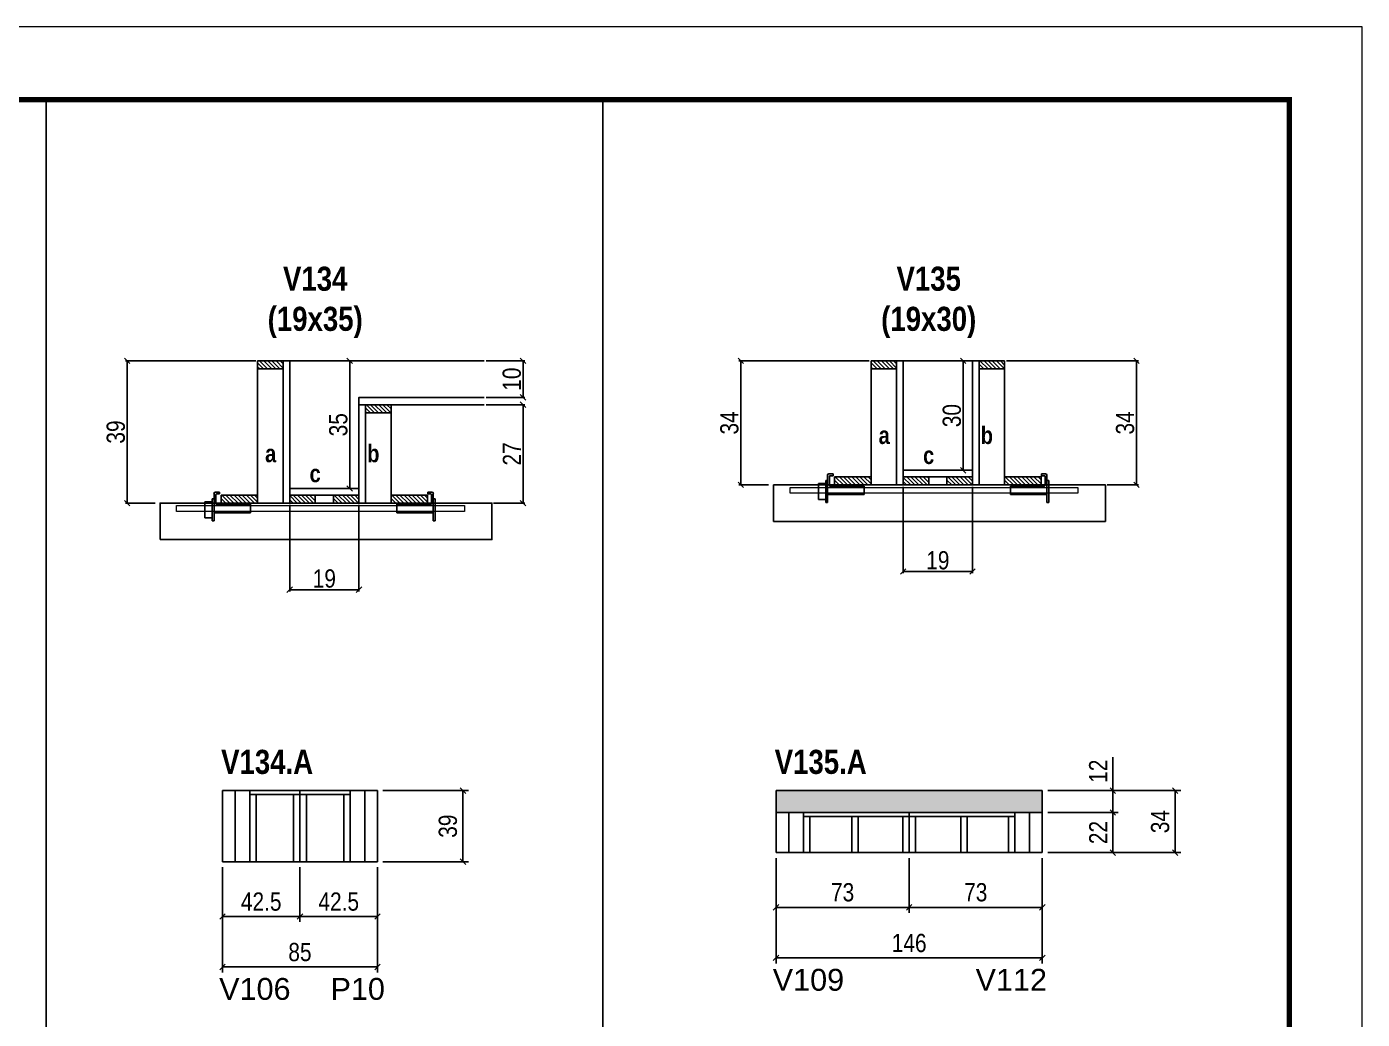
# Model space of a CAD drawing. Extents: x 3309 to 9590, y -2522 to 14608.
# Drawn here: x 7246 to 7978, y 11766 to 12311 of the extents above; entities that cross this region are included whole.
import ezdxf

# ---------------------------------------------------------------- set-up
doc = ezdxf.new("R2010")
doc.units = 0
doc.linetypes.add('DASHED', pattern=[0.75, 0.5, -0.25])
for name, color, linetype in [('5', 5, 'Continuous'), ('barrote', 251, 'Continuous'), ('COTA', 241, 'Continuous'), ('detalhes', 4, 'Continuous'), ('NOMENCLATURA', 7, 'Continuous'), ('Painéis', 200, 'Continuous'), ('presilha', 1, 'Continuous'), ('SARR_2.2x10', 60, 'Continuous'), ('SARR_2.2x7', 40, 'Continuous'), ('SARR_3.5x7', 81, 'Continuous')]:
    doc.layers.add(name, color=color, linetype=linetype)
for name, color, linetype, lineweight in [('CONCRETO', 251, 'Continuous', 25), ('Folhas', 255, 'Continuous', 9), ('SARRAFO DE PRESSAO', 251, 'DASHED', 9), ('SCO-___-LAJ', 2, 'Continuous', 0)]:
    doc.layers.add(name, color=color, linetype=linetype, lineweight=lineweight)
doc.styles.add('COTA TECNICA', font='techl___.ttf', dxfattribs={"height": 10})
doc.styles.add('COTA TECNICA 2X', font='techl___.ttf', dxfattribs={"height": 10})
doc.styles.get("Standard").update_dxf_attribs({"font": 'arial.ttf'})
doc.styles.add('TECNICA', font='techb___.ttf', dxfattribs={"height": 10})
doc.dimstyles.new('PAINEL', dxfattribs={"dimtxt": 10, "dimasz": 3, "dimexe": 3, "dimexo": 3, "dimgap": 3, "dimtad": 1, "dimdec": 1, "dimzin": 12, "dimdsep": 46, "dimtxsty": 'COTA TECNICA', "dimblk1": 'OBLIQUE', "dimblk2": 'OBLIQUE', "dimsah": 1, "dimcen": 0.9, "dimclrd": 4, "dimclre": 4, "dimclrt": 240, "dimadec": 1, "dimazin": 3, "dimtfac": 1, "dimtdec": 1, "dimtmove": 0, "dimatfit": 3, "dimfxl": 1, "dimtolj": 1, "dimtzin": 12, "dimarcsym": 0})
doc.dimstyles.new('SECAO', dxfattribs={"dimscale": 0.333333, "dimtxt": 5, "dimasz": 9, "dimexe": 3, "dimexo": 3, "dimgap": 3, "dimtad": 1, "dimdec": 1, "dimlfac": 0.5, "dimzin": 12, "dimdsep": 46, "dimtxsty": 'COTA TECNICA 2X', "dimblk1": 'OBLIQUE', "dimblk2": 'OBLIQUE', "dimsah": 1, "dimcen": 0.9, "dimclrd": 4, "dimclre": 4, "dimclrt": 240, "dimadec": 1, "dimazin": 3, "dimtfac": 1, "dimtdec": 1, "dimtmove": 0, "dimatfit": 3, "dimfxl": 1, "dimtolj": 1, "dimtzin": 12, "dimarcsym": 0})
pattern_1 = [(135, (40625.3456, -111462.7385), (-1.122532015, -1.122532015), [])]
pattern_2 = [(135, (40961.7117, -111452.7385), (-1.122532015, -1.122532015), [])]

# ---------------------------------------------------------------- blocks, each defined once
blk = doc.blocks.new('9999999999')
at = {"layer": 'Folhas'}
blk.add_lwpolyline([(98138.98, 34190.21), (99623.98, 34190.21), (99623.98, 35240.21), (98138.98, 35240.21)], close=True, dxfattribs=at)
at = {"layer": 'Folhas', "color": 30, "const_width": 3}
blk.add_lwpolyline([(98213.98, 34230.21), (99583.98, 34230.21), (99583.98, 35200.21), (98213.98, 35200.21)], close=True, dxfattribs=at)
blk = doc.blocks.new('_Oblique')
at = {"color": 0, "linetype": 'ByBlock', "lineweight": -2}
blk.add_line((-0.5, -0.5), (0.5, 0.5), dxfattribs=at)
blk = doc.blocks.new('*D346')
at = {"layer": 'COTA', "color": 4, "lineweight": -2, "transparency": 16777216}
for p, q in [((7389.81, 12048.43), (7389.81, 12000.96)), ((7427.81, 12048.43), (7427.81, 12000.96)), ((7427.81, 12001.96), (7389.81, 12001.96))]:
    blk.add_line(p, q, dxfattribs=at)
at = {"layer": 'Defpoints', "color": 0, "transparency": 16777216}
for p in [(7389.81, 12049.43), (7427.81, 12049.43), (7389.81, 12001.96)]:
    blk.add_point(p, dxfattribs=at)
at = {"layer": 'COTA', "color": 4, "lineweight": -2, "transparency": 16777216, "xscale": 3, "yscale": 3, "zscale": 3, "rotation": 180}
blk.add_blockref('_Oblique', (7389.81, 12001.96), dxfattribs=at)
at = {"layer": 'COTA', "color": 4, "lineweight": -2, "transparency": 16777216, "xscale": 3, "yscale": 3, "zscale": 3}
blk.add_blockref('_Oblique', (7427.81, 12001.96), dxfattribs=at)
at = {"layer": 'COTA', "color": 240, "transparency": 16777216, "insert": (7408.81, 12008.05), "char_height": 10, "attachment_point": 5, "style": 'COTA TECNICA 2X'}
blk.add_mtext('\\A1;19', dxfattribs=at)
blk = doc.blocks.new('PRESILHA METÁLICA 1')
at = {"layer": 'presilha'}
for p, q in [((0, 13), (6, 13)), ((0, 13), (0, 0)), ((6, 15.5), (7.5, 15.5)), ((6, -2.5), (6, 15.5)), ((6, 13), (6, 0)), ((7.5, 10.6), (7.5, 19.9)), ((7.5, 15.5), (7.5, -2.5)), ((12, 21), (8.6, 21)), ((9, 11.6), (9, 18.9)), ((12, 19.5), (9.6, 19.5)), ((37.5, 11), (9.6, 11)), ((12, 21), (12, 19.5)), ((37.5, 11), (37.5, 4.1)), ((6, 0), (0, 0)), ((37.5, 4.1), (7.5, 4.1)), ((7.5, -2.5), (6, -2.5))]:
    blk.add_line(p, q, dxfattribs=at)
for centre, radius, start, end in [((8.6, 19.9), 1.14, 90, 180), ((9.6, 18.9), 0.57, 90, 180), ((9.6, 11.6), 0.57, 180, 270)]:
    blk.add_arc(centre, radius, start, end, dxfattribs=at)
blk = doc.blocks.new('PRESILHA METÁLICA 2')
at = {"layer": 'presilha'}
for p, q in [((-5.2, 23.5), (-5.2, 22)), ((-5.2, 23.5), (-1.9, 23.5)), ((-5.2, 22), (-2.8, 22)), ((-0.8, 14.6), (-0.8, 22.4)), ((-30.8, 13.5), (-30.8, 6.6)), ((-30.8, 13.5), (-2.8, 13.5)), ((-2.2, 14.1), (-2.2, 21.4)), ((0.8, 18), (-0.8, 18)), ((-0.8, 18), (-0.8, 0)), ((0.8, 0), (0.8, 18)), ((-30.8, 6.6), (-0.8, 6.6)), ((-0.8, 0), (0.8, 0))]:
    blk.add_line(p, q, dxfattribs=at)
for centre, radius, start, end in [((-2.8, 21.4), 0.57, 0, 90), ((-1.9, 22.4), 1.14, 0, 90), ((-2.8, 14.1), 0.57, 270, 0)]:
    blk.add_arc(centre, radius, start, end, dxfattribs=at)
blk = doc.blocks.new('*D347')
at = {"layer": 'COTA', "color": 4, "lineweight": -2, "transparency": 16777216}
for p, q in [((7371.21, 12127.43), (7299.76, 12127.43)), ((7300.76, 12127.43), (7300.76, 12049.43)), ((7315.99, 12049.43), (7299.76, 12049.43))]:
    blk.add_line(p, q, dxfattribs=at)
at = {"layer": 'Defpoints', "color": 0, "transparency": 16777216}
for p in [(7372.21, 12127.43), (7300.76, 12049.43), (7316.99, 12049.43)]:
    blk.add_point(p, dxfattribs=at)
at = {"layer": 'COTA', "color": 4, "lineweight": -2, "transparency": 16777216, "xscale": 3, "yscale": 3, "zscale": 3}
for p, rotation in [((7300.76, 12127.43), 90), ((7300.76, 12049.43), 270)]:
    blk.add_blockref('_Oblique', p, dxfattribs=dict(at, rotation=rotation))
at = {"layer": 'COTA', "color": 240, "transparency": 16777216, "insert": (7294.51, 12088.43), "char_height": 10, "attachment_point": 5, "rotation": 90, "style": 'COTA TECNICA 2X'}
blk.add_mtext('\\A1;39', dxfattribs=at)
blk = doc.blocks.new('*D348')
at = {"layer": 'COTA', "color": 4, "lineweight": -2, "transparency": 16777216}
for p, q in [((7497.51, 12103.43), (7518.73, 12103.43)), ((7517.73, 12103.43), (7517.73, 12049.43)), ((7501.62, 12049.43), (7518.73, 12049.43))]:
    blk.add_line(p, q, dxfattribs=at)
at = {"layer": 'Defpoints', "color": 0, "transparency": 16777216}
for p in [(7496.51, 12103.43), (7500.62, 12049.43), (7517.73, 12049.43)]:
    blk.add_point(p, dxfattribs=at)
at = {"layer": 'COTA', "color": 4, "lineweight": -2, "transparency": 16777216, "xscale": 3, "yscale": 3, "zscale": 3}
for p, rotation in [((7517.73, 12103.43), 90), ((7517.73, 12049.43), 270)]:
    blk.add_blockref('_Oblique', p, dxfattribs=dict(at, rotation=rotation))
at = {"layer": 'COTA', "color": 240, "transparency": 16777216, "insert": (7511.65, 12076.43), "char_height": 10, "attachment_point": 5, "rotation": 90, "style": 'COTA TECNICA 2X'}
blk.add_mtext('\\A1;27', dxfattribs=at)
blk = doc.blocks.new('*D349')
at = {"layer": 'COTA', "color": 4, "lineweight": -2, "transparency": 16777216}
for p, q in [((7426.81, 12127.43), (7421.73, 12127.43)), ((7422.73, 12057.43), (7422.73, 12127.43)), ((7426.81, 12057.43), (7421.73, 12057.43))]:
    blk.add_line(p, q, dxfattribs=at)
at = {"layer": 'Defpoints', "color": 0, "transparency": 16777216}
for p in [(7422.73, 12127.43), (7427.81, 12127.43), (7427.81, 12057.43)]:
    blk.add_point(p, dxfattribs=at)
at = {"layer": 'COTA', "color": 4, "lineweight": -2, "transparency": 16777216, "xscale": 3, "yscale": 3, "zscale": 3}
for p, rotation in [((7422.73, 12127.43), 90), ((7422.73, 12057.43), 270)]:
    blk.add_blockref('_Oblique', p, dxfattribs=dict(at, rotation=rotation))
at = {"layer": 'COTA', "color": 240, "transparency": 16777216, "insert": (7416.51, 12092.43), "char_height": 10, "attachment_point": 5, "rotation": 90, "style": 'COTA TECNICA 2X'}
blk.add_mtext('\\A1;35', dxfattribs=at)
blk = doc.blocks.new('*D350')
at = {"layer": 'COTA', "color": 4, "lineweight": -2, "transparency": 16777216}
for p, q in [((7497.51, 12127.43), (7518.73, 12127.43)), ((7517.73, 12107.43), (7517.73, 12127.43)), ((7497.51, 12107.43), (7518.73, 12107.43))]:
    blk.add_line(p, q, dxfattribs=at)
at = {"layer": 'Defpoints', "color": 0, "transparency": 16777216}
for p in [(7496.51, 12127.43), (7517.73, 12127.43), (7496.51, 12107.43)]:
    blk.add_point(p, dxfattribs=at)
at = {"layer": 'COTA', "color": 4, "lineweight": -2, "transparency": 16777216, "xscale": 3, "yscale": 3, "zscale": 3}
for p, rotation in [((7517.73, 12127.43), 90), ((7517.73, 12107.43), 270)]:
    blk.add_blockref('_Oblique', p, dxfattribs=dict(at, rotation=rotation))
at = {"layer": 'COTA', "color": 240, "transparency": 16777216, "insert": (7511.62, 12117.43), "char_height": 10, "attachment_point": 5, "rotation": 90, "style": 'COTA TECNICA 2X'}
blk.add_mtext('\\A1;10', dxfattribs=at)
blk = doc.blocks.new('*D351')
at = {"layer": 'COTA', "color": 4, "linetype": 'ByBlock', "lineweight": -2, "transparency": 16777216}
for p, q in [((7395.44, 11849.79), (7395.44, 11819.78)), ((7437.94, 11849.79), (7437.94, 11819.78)), ((7437.94, 11822.78), (7395.44, 11822.78))]:
    blk.add_line(p, q, dxfattribs=at)
at = {"layer": 'Defpoints', "color": 0, "linetype": 'ByBlock', "transparency": 16777216}
for p in [(7395.44, 11852.79), (7437.94, 11852.79), (7395.44, 11822.78)]:
    blk.add_point(p, dxfattribs=at)
at = {"layer": 'COTA', "color": 4, "linetype": 'ByBlock', "lineweight": -2, "transparency": 16777216, "xscale": 3, "yscale": 3, "zscale": 3, "rotation": 180}
blk.add_blockref('_Oblique', (7395.44, 11822.78), dxfattribs=at)
at = {"layer": 'COTA', "color": 4, "linetype": 'ByBlock', "lineweight": -2, "transparency": 16777216, "xscale": 3, "yscale": 3, "zscale": 3}
blk.add_blockref('_Oblique', (7437.94, 11822.78), dxfattribs=at)
at = {"layer": 'COTA', "color": 240, "linetype": 'ByBlock', "transparency": 16777216, "insert": (7416.69, 11830.88), "char_height": 10, "attachment_point": 5, "style": 'COTA TECNICA'}
blk.add_mtext('\\A1;42.5', dxfattribs=at)
blk = doc.blocks.new('*D352')
at = {"layer": 'COTA', "color": 4, "linetype": 'ByBlock', "lineweight": -2, "transparency": 16777216}
for p, q in [((7352.94, 11849.79), (7352.94, 11819.78)), ((7395.44, 11849.79), (7395.44, 11819.78)), ((7395.44, 11822.78), (7352.94, 11822.78))]:
    blk.add_line(p, q, dxfattribs=at)
at = {"layer": 'Defpoints', "color": 0, "linetype": 'ByBlock', "transparency": 16777216}
for p in [(7352.94, 11852.79), (7395.44, 11852.79), (7352.94, 11822.78)]:
    blk.add_point(p, dxfattribs=at)
at = {"layer": 'COTA', "color": 4, "linetype": 'ByBlock', "lineweight": -2, "transparency": 16777216, "xscale": 3, "yscale": 3, "zscale": 3, "rotation": 180}
blk.add_blockref('_Oblique', (7352.94, 11822.78), dxfattribs=at)
at = {"layer": 'COTA', "color": 4, "linetype": 'ByBlock', "lineweight": -2, "transparency": 16777216, "xscale": 3, "yscale": 3, "zscale": 3}
blk.add_blockref('_Oblique', (7395.44, 11822.78), dxfattribs=at)
at = {"layer": 'COTA', "color": 240, "linetype": 'ByBlock', "transparency": 16777216, "insert": (7374.19, 11830.88), "char_height": 10, "attachment_point": 5, "style": 'COTA TECNICA'}
blk.add_mtext('\\A1;42.5', dxfattribs=at)
blk = doc.blocks.new('*D353')
at = {"layer": 'COTA', "color": 4, "linetype": 'ByBlock', "lineweight": -2, "transparency": 16777216}
for p, q in [((7352.94, 11849.79), (7352.94, 11792.07)), ((7437.94, 11849.79), (7437.94, 11792.07)), ((7437.94, 11795.07), (7352.94, 11795.07))]:
    blk.add_line(p, q, dxfattribs=at)
at = {"layer": 'Defpoints', "color": 0, "linetype": 'ByBlock', "transparency": 16777216}
for p in [(7352.94, 11852.79), (7437.94, 11852.79), (7352.94, 11795.07)]:
    blk.add_point(p, dxfattribs=at)
at = {"layer": 'COTA', "color": 4, "linetype": 'ByBlock', "lineweight": -2, "transparency": 16777216, "xscale": 3, "yscale": 3, "zscale": 3, "rotation": 180}
blk.add_blockref('_Oblique', (7352.94, 11795.07), dxfattribs=at)
at = {"layer": 'COTA', "color": 4, "linetype": 'ByBlock', "lineweight": -2, "transparency": 16777216, "xscale": 3, "yscale": 3, "zscale": 3}
blk.add_blockref('_Oblique', (7437.94, 11795.07), dxfattribs=at)
at = {"layer": 'COTA', "color": 240, "linetype": 'ByBlock', "transparency": 16777216, "insert": (7395.44, 11803.2), "char_height": 10, "attachment_point": 5, "style": 'COTA TECNICA'}
blk.add_mtext('\\A1;85', dxfattribs=at)
blk = doc.blocks.new('*D354')
at = {"layer": 'COTA', "color": 4, "lineweight": -2, "transparency": 16777216}
for p, q in [((7440.94, 11891.79), (7487.82, 11891.79)), ((7484.82, 11891.79), (7484.82, 11852.79)), ((7440.94, 11852.79), (7487.82, 11852.79))]:
    blk.add_line(p, q, dxfattribs=at)
at = {"layer": 'Defpoints', "color": 0, "transparency": 16777216}
for p in [(7437.94, 11891.79), (7437.94, 11852.79), (7484.82, 11852.79)]:
    blk.add_point(p, dxfattribs=at)
at = {"layer": 'COTA', "color": 4, "lineweight": -2, "transparency": 16777216, "xscale": 3, "yscale": 3, "zscale": 3}
for p, rotation in [((7484.82, 11891.79), 90), ((7484.82, 11852.79), 270)]:
    blk.add_blockref('_Oblique', p, dxfattribs=dict(at, rotation=rotation))
at = {"layer": 'COTA', "color": 240, "transparency": 16777216, "insert": (7476.57, 11872.29), "char_height": 10, "attachment_point": 5, "rotation": 90, "style": 'COTA TECNICA'}
blk.add_mtext('\\A1;39', dxfattribs=at)
blk = doc.blocks.new('*D361')
at = {"layer": 'COTA', "color": 4, "lineweight": -2, "transparency": 16777216}
for p, q in [((7726.17, 12058.43), (7726.17, 12010.96)), ((7764.17, 12058.43), (7764.17, 12010.96)), ((7764.17, 12011.96), (7726.17, 12011.96))]:
    blk.add_line(p, q, dxfattribs=at)
at = {"layer": 'Defpoints', "color": 0, "transparency": 16777216}
for p in [(7726.17, 12059.43), (7764.17, 12059.43), (7726.17, 12011.96)]:
    blk.add_point(p, dxfattribs=at)
at = {"layer": 'COTA', "color": 4, "lineweight": -2, "transparency": 16777216, "xscale": 3, "yscale": 3, "zscale": 3, "rotation": 180}
blk.add_blockref('_Oblique', (7726.17, 12011.96), dxfattribs=at)
at = {"layer": 'COTA', "color": 4, "lineweight": -2, "transparency": 16777216, "xscale": 3, "yscale": 3, "zscale": 3}
blk.add_blockref('_Oblique', (7764.17, 12011.96), dxfattribs=at)
at = {"layer": 'COTA', "color": 240, "transparency": 16777216, "insert": (7745.17, 12018.05), "char_height": 10, "attachment_point": 5, "style": 'COTA TECNICA 2X'}
blk.add_mtext('\\A1;19', dxfattribs=at)
blk = doc.blocks.new('*D362')
at = {"layer": 'COTA', "color": 4, "lineweight": -2, "transparency": 16777216}
for p, q in [((7707.57, 12127.43), (7636.13, 12127.43)), ((7637.13, 12127.43), (7637.13, 12059.43)), ((7652.36, 12059.43), (7636.13, 12059.43))]:
    blk.add_line(p, q, dxfattribs=at)
at = {"layer": 'Defpoints', "color": 0, "transparency": 16777216}
for p in [(7708.57, 12127.43), (7637.13, 12059.43), (7653.36, 12059.43)]:
    blk.add_point(p, dxfattribs=at)
at = {"layer": 'COTA', "color": 4, "lineweight": -2, "transparency": 16777216, "xscale": 3, "yscale": 3, "zscale": 3}
for p, rotation in [((7637.13, 12127.43), 90), ((7637.13, 12059.43), 270)]:
    blk.add_blockref('_Oblique', p, dxfattribs=dict(at, rotation=rotation))
at = {"layer": 'COTA', "color": 240, "transparency": 16777216, "insert": (7630.91, 12093.43), "char_height": 10, "attachment_point": 5, "rotation": 90, "style": 'COTA TECNICA 2X'}
blk.add_mtext('\\A1;34', dxfattribs=at)
blk = doc.blocks.new('*D363')
at = {"layer": 'COTA', "color": 4, "lineweight": -2, "transparency": 16777216}
for p, q in [((7782.77, 12127.43), (7855.09, 12127.43)), ((7854.09, 12127.43), (7854.09, 12059.43)), ((7837.99, 12059.43), (7855.09, 12059.43))]:
    blk.add_line(p, q, dxfattribs=at)
at = {"layer": 'Defpoints', "color": 0, "transparency": 16777216}
for p in [(7781.77, 12127.43), (7836.99, 12059.43), (7854.09, 12059.43)]:
    blk.add_point(p, dxfattribs=at)
at = {"layer": 'COTA', "color": 4, "lineweight": -2, "transparency": 16777216, "xscale": 3, "yscale": 3, "zscale": 3}
for p, rotation in [((7854.09, 12127.43), 90), ((7854.09, 12059.43), 270)]:
    blk.add_blockref('_Oblique', p, dxfattribs=dict(at, rotation=rotation))
at = {"layer": 'COTA', "color": 240, "transparency": 16777216, "insert": (7847.87, 12093.43), "char_height": 10, "attachment_point": 5, "rotation": 90, "style": 'COTA TECNICA 2X'}
blk.add_mtext('\\A1;34', dxfattribs=at)
blk = doc.blocks.new('*D364')
at = {"layer": 'COTA', "color": 4, "lineweight": -2, "transparency": 16777216}
for p, q in [((7763.17, 12127.43), (7758.1, 12127.43)), ((7759.1, 12067.43), (7759.1, 12127.43)), ((7763.17, 12067.43), (7758.1, 12067.43))]:
    blk.add_line(p, q, dxfattribs=at)
at = {"layer": 'Defpoints', "color": 0, "transparency": 16777216}
for p in [(7759.1, 12127.43), (7764.17, 12127.43), (7764.17, 12067.43)]:
    blk.add_point(p, dxfattribs=at)
at = {"layer": 'COTA', "color": 4, "lineweight": -2, "transparency": 16777216, "xscale": 3, "yscale": 3, "zscale": 3}
for p, rotation in [((7759.1, 12127.43), 90), ((7759.1, 12067.43), 270)]:
    blk.add_blockref('_Oblique', p, dxfattribs=dict(at, rotation=rotation))
at = {"layer": 'COTA', "color": 240, "transparency": 16777216, "insert": (7752.88, 12097.43), "char_height": 10, "attachment_point": 5, "rotation": 90, "style": 'COTA TECNICA 2X'}
blk.add_mtext('\\A1;30', dxfattribs=at)
blk = doc.blocks.new('*D365')
at = {"layer": 'COTA', "color": 4, "linetype": 'ByBlock', "lineweight": -2, "transparency": 16777216}
for p, q in [((7729.44, 11854.79), (7729.44, 11824.78)), ((7802.44, 11854.79), (7802.44, 11824.78)), ((7802.44, 11827.78), (7729.44, 11827.78))]:
    blk.add_line(p, q, dxfattribs=at)
at = {"layer": 'Defpoints', "color": 0, "linetype": 'ByBlock', "transparency": 16777216}
for p in [(7729.44, 11857.79), (7802.44, 11857.79), (7729.44, 11827.78)]:
    blk.add_point(p, dxfattribs=at)
at = {"layer": 'COTA', "color": 4, "linetype": 'ByBlock', "lineweight": -2, "transparency": 16777216, "xscale": 3, "yscale": 3, "zscale": 3, "rotation": 180}
blk.add_blockref('_Oblique', (7729.44, 11827.78), dxfattribs=at)
at = {"layer": 'COTA', "color": 4, "linetype": 'ByBlock', "lineweight": -2, "transparency": 16777216, "xscale": 3, "yscale": 3, "zscale": 3}
blk.add_blockref('_Oblique', (7802.44, 11827.78), dxfattribs=at)
at = {"layer": 'COTA', "color": 240, "linetype": 'ByBlock', "transparency": 16777216, "insert": (7765.94, 11835.99), "char_height": 10, "attachment_point": 5, "style": 'COTA TECNICA'}
blk.add_mtext('\\A1;73', dxfattribs=at)
blk = doc.blocks.new('*D366')
at = {"layer": 'COTA', "color": 4, "linetype": 'ByBlock', "lineweight": -2, "transparency": 16777216}
for p, q in [((7656.44, 11854.79), (7656.44, 11824.78)), ((7729.44, 11854.79), (7729.44, 11824.78)), ((7729.44, 11827.78), (7656.44, 11827.78))]:
    blk.add_line(p, q, dxfattribs=at)
at = {"layer": 'Defpoints', "color": 0, "linetype": 'ByBlock', "transparency": 16777216}
for p in [(7656.44, 11857.79), (7729.44, 11857.79), (7656.44, 11827.78)]:
    blk.add_point(p, dxfattribs=at)
at = {"layer": 'COTA', "color": 4, "linetype": 'ByBlock', "lineweight": -2, "transparency": 16777216, "xscale": 3, "yscale": 3, "zscale": 3, "rotation": 180}
blk.add_blockref('_Oblique', (7656.44, 11827.78), dxfattribs=at)
at = {"layer": 'COTA', "color": 4, "linetype": 'ByBlock', "lineweight": -2, "transparency": 16777216, "xscale": 3, "yscale": 3, "zscale": 3}
blk.add_blockref('_Oblique', (7729.44, 11827.78), dxfattribs=at)
at = {"layer": 'COTA', "color": 240, "linetype": 'ByBlock', "transparency": 16777216, "insert": (7692.94, 11835.99), "char_height": 10, "attachment_point": 5, "style": 'COTA TECNICA'}
blk.add_mtext('\\A1;73', dxfattribs=at)
blk = doc.blocks.new('*D367')
at = {"layer": 'COTA', "color": 4, "linetype": 'ByBlock', "lineweight": -2, "transparency": 16777216}
for p, q in [((7656.44, 11854.79), (7656.44, 11797.07)), ((7802.44, 11854.79), (7802.44, 11797.07)), ((7802.44, 11800.07), (7656.44, 11800.07))]:
    blk.add_line(p, q, dxfattribs=at)
at = {"layer": 'Defpoints', "color": 0, "linetype": 'ByBlock', "transparency": 16777216}
for p in [(7656.44, 11857.79), (7802.44, 11857.79), (7656.44, 11800.07)]:
    blk.add_point(p, dxfattribs=at)
at = {"layer": 'COTA', "color": 4, "linetype": 'ByBlock', "lineweight": -2, "transparency": 16777216, "xscale": 3, "yscale": 3, "zscale": 3, "rotation": 180}
blk.add_blockref('_Oblique', (7656.44, 11800.07), dxfattribs=at)
at = {"layer": 'COTA', "color": 4, "linetype": 'ByBlock', "lineweight": -2, "transparency": 16777216, "xscale": 3, "yscale": 3, "zscale": 3}
blk.add_blockref('_Oblique', (7802.44, 11800.07), dxfattribs=at)
at = {"layer": 'COTA', "color": 240, "linetype": 'ByBlock', "transparency": 16777216, "insert": (7729.44, 11808.17), "char_height": 10, "attachment_point": 5, "style": 'COTA TECNICA'}
blk.add_mtext('\\A1;146', dxfattribs=at)
blk = doc.blocks.new('*D368')
at = {"layer": 'COTA', "color": 4, "lineweight": -2, "transparency": 16777216}
for p, q in [((7805.44, 11879.79), (7844.12, 11879.79)), ((7841.12, 11879.79), (7841.12, 11857.79)), ((7805.44, 11857.79), (7844.12, 11857.79))]:
    blk.add_line(p, q, dxfattribs=at)
at = {"layer": 'Defpoints', "color": 0, "transparency": 16777216}
for p in [(7802.44, 11879.79), (7802.44, 11857.79), (7841.12, 11857.79)]:
    blk.add_point(p, dxfattribs=at)
at = {"layer": 'COTA', "color": 4, "lineweight": -2, "transparency": 16777216, "xscale": 3, "yscale": 3, "zscale": 3}
for p, rotation in [((7841.12, 11879.79), 90), ((7841.12, 11857.79), 270)]:
    blk.add_blockref('_Oblique', p, dxfattribs=dict(at, rotation=rotation))
at = {"layer": 'COTA', "color": 240, "transparency": 16777216, "insert": (7833.12, 11868.79), "char_height": 10, "attachment_point": 5, "rotation": 90, "style": 'COTA TECNICA'}
blk.add_mtext('\\A1;22', dxfattribs=at)
blk = doc.blocks.new('*D821')
at = {"layer": 'COTA', "color": 4, "lineweight": -2, "transparency": 16777216}
for p, q in [((7841.12, 11891.79), (7841.12, 11910.1)), ((7805.44, 11891.79), (7844.12, 11891.79)), ((7841.12, 11879.79), (7841.12, 11891.79)), ((7805.44, 11879.79), (7844.12, 11879.79))]:
    blk.add_line(p, q, dxfattribs=at)
at = {"layer": 'Defpoints', "color": 0, "transparency": 16777216}
for p in [(7802.44, 11891.79), (7841.12, 11891.79), (7802.44, 11879.79)]:
    blk.add_point(p, dxfattribs=at)
at = {"layer": 'COTA', "color": 4, "lineweight": -2, "transparency": 16777216, "xscale": 3, "yscale": 3, "zscale": 3}
for p, rotation in [((7841.12, 11891.79), 90), ((7841.12, 11879.79), 270)]:
    blk.add_blockref('_Oblique', p, dxfattribs=dict(at, rotation=rotation))
at = {"layer": 'COTA', "color": 240, "transparency": 16777216, "insert": (7833.06, 11902.44), "char_height": 10, "attachment_point": 5, "rotation": 90, "style": 'COTA TECNICA'}
blk.add_mtext('\\A1;12', dxfattribs=at)
blk = doc.blocks.new('*D822')
at = {"layer": 'COTA', "color": 4, "lineweight": -2, "transparency": 16777216}
for p, q in [((7805.44, 11891.79), (7878.3, 11891.79)), ((7875.3, 11857.79), (7875.3, 11891.79)), ((7805.44, 11857.79), (7878.3, 11857.79))]:
    blk.add_line(p, q, dxfattribs=at)
at = {"layer": 'Defpoints', "color": 0, "transparency": 16777216}
for p in [(7802.44, 11891.79), (7875.3, 11891.79), (7802.44, 11857.79)]:
    blk.add_point(p, dxfattribs=at)
at = {"layer": 'COTA', "color": 4, "lineweight": -2, "transparency": 16777216, "xscale": 3, "yscale": 3, "zscale": 3}
for p, rotation in [((7875.3, 11891.79), 90), ((7875.3, 11857.79), 270)]:
    blk.add_blockref('_Oblique', p, dxfattribs=dict(at, rotation=rotation))
at = {"layer": 'COTA', "color": 240, "transparency": 16777216, "insert": (7867.08, 11874.79), "char_height": 10, "attachment_point": 5, "rotation": 90, "style": 'COTA TECNICA'}
blk.add_mtext('\\A1;34', dxfattribs=at)

msp = doc.modelspace()

# ---------------------------------------------------------------- hatches: boundary and pattern name
at = {"layer": 'COTA'}
h = msp.add_hatch(dxfattribs=at)
h.set_pattern_fill('AR-CONC', color=256, scale=0.03)
h.paths.add_polyline_path([(7802.44, 11879.79), (7802.44, 11891.79), (7656.44, 11891.79), (7656.44, 11879.79)])
at = {"layer": 'SARR_2.2x10'}
h = msp.add_hatch(dxfattribs=at)
h.set_pattern_fill('ANSI31', color=256, scale=0.5, angle=90)
h.set_pattern_definition([(135, (40882.1117, -111452.7385), (-1.122532015, -1.122532015), [])])
h.paths.add_polyline_path([(7688.57, 12063.83), (7688.57, 12059.43), (7708.57, 12059.43), (7708.57, 12063.83)])
h = msp.add_hatch(dxfattribs=at)
h.set_pattern_fill('ANSI31', color=256, scale=0.5, angle=90)
h.set_pattern_definition([(135, (40975.3117, -111452.7385), (-1.122532015, -1.122532015), [])])
h.paths.add_polyline_path([(7781.77, 12063.83), (7781.77, 12059.43), (7801.77, 12059.43), (7801.77, 12063.83)])
h = msp.add_hatch(dxfattribs=at)
h.set_pattern_fill('ANSI31', color=256, scale=0.5, angle=90)
h.set_pattern_definition([(135, (40545.7456, -111462.7385), (-1.122532015, -1.122532015), [])])
h.paths.add_polyline_path([(7352.21, 12053.83), (7352.21, 12049.43), (7372.21, 12049.43), (7372.21, 12053.83)])
h = msp.add_hatch(dxfattribs=at)
h.set_pattern_fill('ANSI31', color=256, scale=0.5, angle=90)
h.set_pattern_definition([(135, (40638.9456, -111462.7385), (-1.122532015, -1.122532015), [])])
h.paths.add_polyline_path([(7445.41, 12053.83), (7445.41, 12049.43), (7465.41, 12049.43), (7465.41, 12053.83)])
at = {"layer": 'SARR_2.2x7'}
h = msp.add_hatch(dxfattribs=at)
h.set_pattern_fill('ANSI31', color=256, scale=0.5, angle=90)
h.set_pattern_definition([(135, (40559.7456, -111389.1385), (-1.122532015, -1.122532015), [])])
h.paths.add_polyline_path([(7386.21, 12127.43), (7386.21, 12123.03), (7372.21, 12123.03), (7372.21, 12127.43)])
h = msp.add_hatch(dxfattribs=at)
h.set_pattern_fill('ANSI31', color=256, scale=0.5, angle=90)
h.set_pattern_definition([(135, (40896.1117, -111389.1385), (-1.122532015, -1.122532015), [])])
h.paths.add_polyline_path([(7722.57, 12127.43), (7722.57, 12123.03), (7708.57, 12123.03), (7708.57, 12127.43)])
h = msp.add_hatch(dxfattribs=at)
h.set_pattern_fill('ANSI31', color=256, scale=0.5, angle=90)
h.set_pattern_definition([(135, (40876.1117, -111389.1385), (-1.122532015, -1.122532015), [])])
h.paths.add_polyline_path([(7767.77, 12127.43), (7767.77, 12123.03), (7781.77, 12123.03), (7781.77, 12127.43)])
h = msp.add_hatch(dxfattribs=at)
h.set_pattern_fill('ANSI31', color=256, scale=0.5, angle=90)
h.set_pattern_definition([(135, (40539.7456, -111413.1385), (-1.122532015, -1.122532015), [])])
h.paths.add_polyline_path([(7431.41, 12103.43), (7431.41, 12099.03), (7445.41, 12099.03), (7445.41, 12103.43)])
h = msp.add_hatch(dxfattribs=at)
h.set_pattern_fill('ANSI31', color=256, scale=0.5, angle=90)
h.set_pattern_definition(pattern_2)
h.paths.add_polyline_path([(7740.17, 12059.43), (7740.17, 12063.83), (7726.17, 12063.83), (7726.17, 12059.43)])
h = msp.add_hatch(dxfattribs=at)
h.set_pattern_fill('ANSI31', color=256, scale=0.5, angle=90)
h.set_pattern_definition(pattern_2)
h.paths.add_polyline_path([(7750.17, 12063.83), (7750.17, 12059.43), (7764.17, 12059.43), (7764.17, 12063.83)])
h = msp.add_hatch(dxfattribs=at)
h.set_pattern_fill('ANSI31', color=256, scale=0.5, angle=90)
h.set_pattern_definition(pattern_1)
h.paths.add_polyline_path([(7403.81, 12049.43), (7403.81, 12053.83), (7389.81, 12053.83), (7389.81, 12049.43)])
h = msp.add_hatch(dxfattribs=at)
h.set_pattern_fill('ANSI31', color=256, scale=0.5, angle=90)
h.set_pattern_definition(pattern_1)
h.paths.add_polyline_path([(7413.81, 12053.83), (7413.81, 12049.43), (7427.81, 12049.43), (7427.81, 12053.83)])

# ---------------------------------------------------------------- linework, layer by layer
at = {"layer": 'barrote', "elevation": 0}
msp.add_lwpolyline([(7655.12, 12039.43), (7837.03, 12039.43), (7837.03, 12059.43), (7655.12, 12059.43)], close=True, dxfattribs=at)
at = {"layer": 'barrote'}
msp.add_lwpolyline([(7318.75, 12029.43), (7500.67, 12029.43), (7500.67, 12049.43), (7318.75, 12049.43)], close=True, dxfattribs=at)
at = {"layer": 'CONCRETO', "linetype": 'Continuous'}
for p, q in [((7496.51, 12127.43), (7389.81, 12127.43)), ((7764.17, 12127.43), (7726.17, 12127.43))]:
    msp.add_line(p, q, dxfattribs=at)
at = {"layer": 'COTA'}
for p, q in [((7256.23, 12270.71), (7256.23, 11499.95)), ((7561.46, 12270.71), (7561.46, 11499.95)), ((7656.44, 11879.79), (7656.44, 11891.79)), ((7656.44, 11891.79), (7802.44, 11891.79)), ((7802.44, 11891.79), (7802.44, 11879.79))]:
    msp.add_line(p, q, dxfattribs=at)
at = {"layer": 'detalhes', "color": 250}
for p, q in [((7655.12, 12039.43), (7655.12, 12059.43)), ((7318.75, 12029.43), (7318.75, 12049.43))]:
    msp.add_line(p, q, dxfattribs=at)
at = {"layer": 'Painéis', "linetype": 'ByBlock'}
for p, q in [((7437.94, 11891.79), (7352.94, 11891.79)), ((7352.94, 11852.79), (7352.94, 11891.79)), ((7395.44, 11852.79), (7395.44, 11891.79)), ((7437.94, 11852.79), (7437.94, 11891.79)), ((7802.44, 11879.79), (7656.44, 11879.79)), ((7656.44, 11857.79), (7656.44, 11879.79)), ((7729.44, 11857.79), (7729.44, 11879.79)), ((7802.44, 11857.79), (7802.44, 11879.79)), ((7802.44, 11857.79), (7656.44, 11857.79)), ((7437.94, 11852.79), (7352.94, 11852.79))]:
    msp.add_line(p, q, dxfattribs=at)
at = {"layer": 'Painéis', "linetype": 'Continuous'}
for points in [[(7386.21, 12049.43), (7386.21, 12127.43), (7389.81, 12127.43), (7389.81, 12049.43)], [(7431.41, 12049.43), (7431.41, 12103.43), (7427.81, 12103.43), (7427.81, 12049.43)], [(7427.81, 12057.43), (7389.81, 12057.43), (7389.81, 12053.83), (7427.81, 12053.83)]]:
    msp.add_lwpolyline(points, close=True, dxfattribs=at)
at = {"layer": 'Painéis', "linetype": 'Continuous', "elevation": 0}
for points in [[(7722.57, 12059.43), (7722.57, 12127.43), (7726.17, 12127.43), (7726.17, 12059.43)], [(7767.77, 12059.43), (7767.77, 12127.43), (7764.17, 12127.43), (7764.17, 12059.43)], [(7764.17, 12067.43), (7726.17, 12067.43), (7726.17, 12063.83), (7764.17, 12063.83)]]:
    msp.add_lwpolyline(points, close=True, dxfattribs=at)
msp.add_lwpolyline([(7496.51, 12103.43), (7427.81, 12103.43), (7427.81, 12107.43), (7496.51, 12107.43)], dxfattribs=at)
at = {"layer": 'SARR_2.2x10', "elevation": 0}
for points in [[(7688.57, 12063.83), (7708.57, 12063.83), (7708.57, 12059.43), (7688.57, 12059.43)], [(7781.77, 12063.83), (7801.77, 12063.83), (7801.77, 12059.43), (7781.77, 12059.43)]]:
    msp.add_lwpolyline(points, close=True, dxfattribs=at)
at = {"layer": 'SARR_2.2x10'}
for points in [[(7352.21, 12053.83), (7372.21, 12053.83), (7372.21, 12049.43), (7352.21, 12049.43)], [(7445.41, 12053.83), (7465.41, 12053.83), (7465.41, 12049.43), (7445.41, 12049.43)]]:
    msp.add_lwpolyline(points, close=True, dxfattribs=at)
at = {"layer": 'SARR_2.2x7', "linetype": 'Continuous'}
for p, q in [((7359.94, 11852.79), (7359.94, 11891.79)), ((7430.94, 11852.79), (7430.94, 11891.79)), ((7395.44, 11889.59), (7367.94, 11889.59)), ((7422.94, 11889.59), (7395.44, 11889.59)), ((7663.44, 11857.79), (7663.44, 11879.79)), ((7729.44, 11877.59), (7671.44, 11877.59)), ((7787.44, 11877.59), (7729.44, 11877.59)), ((7795.44, 11857.79), (7795.44, 11879.79))]:
    msp.add_line(p, q, dxfattribs=at)
at = {"layer": 'SARR_2.2x7', "elevation": 0}
for points in [[(7372.21, 12127.43), (7386.21, 12127.43), (7386.21, 12123.03), (7372.21, 12123.03)], [(7445.41, 12103.43), (7431.41, 12103.43), (7431.41, 12099.03), (7445.41, 12099.03)], [(7726.17, 12063.83), (7740.17, 12063.83), (7740.17, 12059.43), (7726.17, 12059.43)], [(7764.17, 12063.83), (7750.17, 12063.83), (7750.17, 12059.43), (7764.17, 12059.43)]]:
    msp.add_lwpolyline(points, close=True, dxfattribs=at)
at = {"layer": 'SARR_2.2x7'}
for points in [[(7708.57, 12127.43), (7722.57, 12127.43), (7722.57, 12123.03), (7708.57, 12123.03)], [(7781.77, 12127.43), (7767.77, 12127.43), (7767.77, 12123.03), (7781.77, 12123.03)], [(7389.81, 12053.83), (7403.81, 12053.83), (7403.81, 12049.43), (7389.81, 12049.43)], [(7427.81, 12053.83), (7413.81, 12053.83), (7413.81, 12049.43), (7427.81, 12049.43)]]:
    msp.add_lwpolyline(points, close=True, dxfattribs=at)
at = {"layer": 'SARR_3.5x7'}
for p, q in [((7367.94, 11891.79), (7367.94, 11852.79)), ((7422.94, 11891.79), (7422.94, 11852.79)), ((7371.44, 11889.59), (7371.44, 11852.79)), ((7391.94, 11889.59), (7391.94, 11852.79)), ((7395.44, 11889.59), (7395.44, 11852.79)), ((7398.94, 11889.59), (7398.94, 11852.79)), ((7419.44, 11889.59), (7419.44, 11852.79)), ((7671.44, 11879.79), (7671.44, 11857.79)), ((7674.94, 11877.59), (7674.94, 11857.79)), ((7698.01, 11877.59), (7698.01, 11857.79)), ((7701.51, 11877.59), (7701.51, 11857.79)), ((7725.94, 11877.59), (7725.94, 11857.79)), ((7729.44, 11877.59), (7729.44, 11857.79)), ((7732.94, 11877.59), (7732.94, 11857.79)), ((7757.73, 11877.59), (7757.73, 11857.79)), ((7761.23, 11877.59), (7761.23, 11857.79)), ((7783.94, 11877.59), (7783.94, 11857.79)), ((7787.44, 11879.79), (7787.44, 11857.79))]:
    msp.add_line(p, q, dxfattribs=at)
for points in [[(7386.21, 12123.03), (7372.21, 12123.03), (7372.21, 12049.43), (7386.21, 12049.43)], [(7431.41, 12099.03), (7445.41, 12099.03), (7445.41, 12049.43), (7431.41, 12049.43)]]:
    msp.add_lwpolyline(points, close=True, dxfattribs=at)
at = {"layer": 'SARR_3.5x7', "elevation": 0}
for points in [[(7722.57, 12123.03), (7708.57, 12123.03), (7708.57, 12059.43), (7722.57, 12059.43)], [(7767.77, 12123.03), (7781.77, 12123.03), (7781.77, 12059.43), (7767.77, 12059.43)]]:
    msp.add_lwpolyline(points, close=True, dxfattribs=at)
at = {"layer": 'SCO-___-LAJ', "color": 1, "elevation": 0}
msp.add_lwpolyline([(7664.12, 12058.1), (7821.96, 12058.1), (7821.96, 12054.9), (7664.12, 12054.9)], close=True, dxfattribs=at)
at = {"layer": 'SCO-___-LAJ', "color": 1}
msp.add_lwpolyline([(7327.75, 12048.1), (7485.59, 12048.1), (7485.59, 12044.9), (7327.75, 12044.9)], close=True, dxfattribs=at)

# ---------------------------------------------------------------- block references
at = {"layer": 'presilha', "xscale": 0.6666666666666666, "yscale": 0.6666666666666666, "zscale": 0.6666666666666666}
for name, p in [('PRESILHA METÁLICA 1', (7679.71, 12051.46)), ('PRESILHA METÁLICA 2', (7805.45, 12049.8)), ('PRESILHA METÁLICA 1', (7343.34, 12041.46)), ('PRESILHA METÁLICA 2', (7469.09, 12039.8))]:
    msp.add_blockref(name, p, dxfattribs=at)
at = {"layer": 'SARRAFO DE PRESSAO', "color": 6, "linetype": 'ByBlock'}
msp.add_blockref('9999999999', (-91646.11, -22929.5), dxfattribs=at)

# ---------------------------------------------------------------- texts
at = {"layer": '5', "linetype": 'Continuous'}
for s, p in [('V106', (7351.14, 11777.05)), ('P10', (7412.19, 11777.05)), ('V109', (7654.64, 11782.05)), ('V112', (7765.86, 11782.05))]:
    msp.add_text(s, height=12, rotation=0.00004, dxfattribs=at).set_placement(p)
at = {"layer": 'detalhes', "style": 'TECNICA'}
for s, p in [('a', (7712.7, 12081.87)), ('b', (7768.67, 12081.86)), ('b', (7432.31, 12071.86)), ('a', (7376.33, 12071.87)), ('c', (7737.07, 12070.9)), ('c', (7400.7, 12060.9))]:
    msp.add_text(s, height=9.6, dxfattribs=at).set_placement(p)
at = {"layer": 'NOMENCLATURA', "style": 'TECNICA'}
for s, p in [('V134.A', (7352.22, 11900.97)), ('V135.A', (7655.72, 11900.97))]:
    msp.add_text(s, height=13.2, dxfattribs=at).set_placement(p)
at = {"layer": 'NOMENCLATURA', "char_height": 13.2, "attachment_point": 2, "style": 'TECNICA'}
for s, insert in [('V134\\P(19x35)', (7403.81, 12179.13)), ('V135\\P(19x30)', (7740.17, 12179.13))]:
    msp.add_mtext_dynamic_manual_height_columns(s, width=300.2766, gutter_width=1, heights=[0], dxfattribs=dict(at, insert=insert))

# ---------------------------------------------------------------- dimensions: what is measured, and where the dimension line sits
at = {"layer": 'COTA'}
for base, p1, p2, dimstyle, picture, middle in [((7300.76, 12049.43, 0), (7372.21, 12127.43), (7316.99, 12049.43, 0), 'SECAO', '*D347', (7294.51, 12088.43, 0)), ((7422.73, 12127.43), (7427.81, 12057.43), (7427.81, 12127.43), 'SECAO', '*D349', (7416.51, 12092.43)), ((7517.73, 12127.43), (7496.51, 12107.43), (7496.51, 12127.43), 'SECAO', '*D350', (7511.62, 12117.43)), ((7637.13, 12059.43), (7708.57, 12127.43), (7653.36, 12059.43), 'SECAO', '*D362', (7630.91, 12093.43)), ((7759.1, 12127.43), (7764.17, 12067.43), (7764.17, 12127.43), 'SECAO', '*D364', (7752.88, 12097.43)), ((7854.09, 12059.43), (7781.77, 12127.43), (7836.99, 12059.43), 'SECAO', '*D363', (7847.87, 12093.43)), ((7517.73, 12049.43, 0), (7496.51, 12103.43), (7500.62, 12049.43, 0), 'SECAO', '*D348', (7511.65, 12076.43, 0)), ((7841.12, 11891.79), (7802.44, 11879.79), (7802.44, 11891.79), 'PAINEL', '*D821', (7833.06, 11902.44)), ((7484.82, 11852.79), (7437.94, 11891.79), (7437.94, 11852.79), 'PAINEL', '*D354', (7476.57, 11872.29)), ((7875.3, 11891.79), (7802.44, 11857.79), (7802.44, 11891.79), 'PAINEL', '*D822', (7867.08, 11874.79)), ((7841.12, 11857.79), (7802.44, 11879.79), (7802.44, 11857.79), 'PAINEL', '*D368', (7833.12, 11868.79))]:
    dim = msp.add_linear_dim(base=base, p1=p1, p2=p2, angle=90, dimstyle=dimstyle, dxfattribs=at)
    dim.commit()
    dim.dimension.update_dxf_attribs({"geometry": picture, "text_midpoint": middle})
for base, p1, p2, picture, middle in [((7726.17, 12011.96), (7764.17, 12059.43), (7726.17, 12059.43), '*D361', (7745.17, 12011.96)), ((7389.81, 12001.96), (7427.81, 12049.43), (7389.81, 12049.43), '*D346', (7408.81, 12001.96))]:
    dim = msp.add_linear_dim(base=base, p1=p1, p2=p2, angle=180, dimstyle='SECAO', dxfattribs=at)
    dim.commit()
    dim.dimension.update_dxf_attribs({"geometry": picture, "text_midpoint": middle, "dimtype": 160})
at = {"layer": 'COTA', "linetype": 'ByBlock'}
for base, p1, p2, picture, middle in [((7656.44, 11827.78), (7729.44, 11857.79), (7656.44, 11857.79), '*D366', (7692.94, 11835.99)), ((7352.94, 11822.78), (7395.44, 11852.79), (7352.94, 11852.79), '*D352', (7374.19, 11830.88))]:
    dim = msp.add_linear_dim(base=base, p1=p1, p2=p2, angle=180, dimstyle='PAINEL', override={"dimtmove": 1}, dxfattribs=at)
    dim.commit()
    dim.dimension.update_dxf_attribs({"geometry": picture, "text_midpoint": middle})
for base, p1, p2, picture, middle in [((7656.44, 11800.07), (7802.44, 11857.79), (7656.44, 11857.79), '*D367', (7729.44, 11808.17)), ((7729.44, 11827.78), (7802.44, 11857.79), (7729.44, 11857.79), '*D365', (7765.94, 11835.99)), ((7352.94, 11795.07), (7437.94, 11852.79), (7352.94, 11852.79), '*D353', (7395.44, 11803.2)), ((7395.44, 11822.78), (7437.94, 11852.79), (7395.44, 11852.79), '*D351', (7416.69, 11830.88))]:
    dim = msp.add_linear_dim(base=base, p1=p1, p2=p2, angle=180, dimstyle='PAINEL', dxfattribs=at)
    dim.commit()
    dim.dimension.update_dxf_attribs({"geometry": picture, "text_midpoint": middle})

doc.saveas('drawing.dxf')
